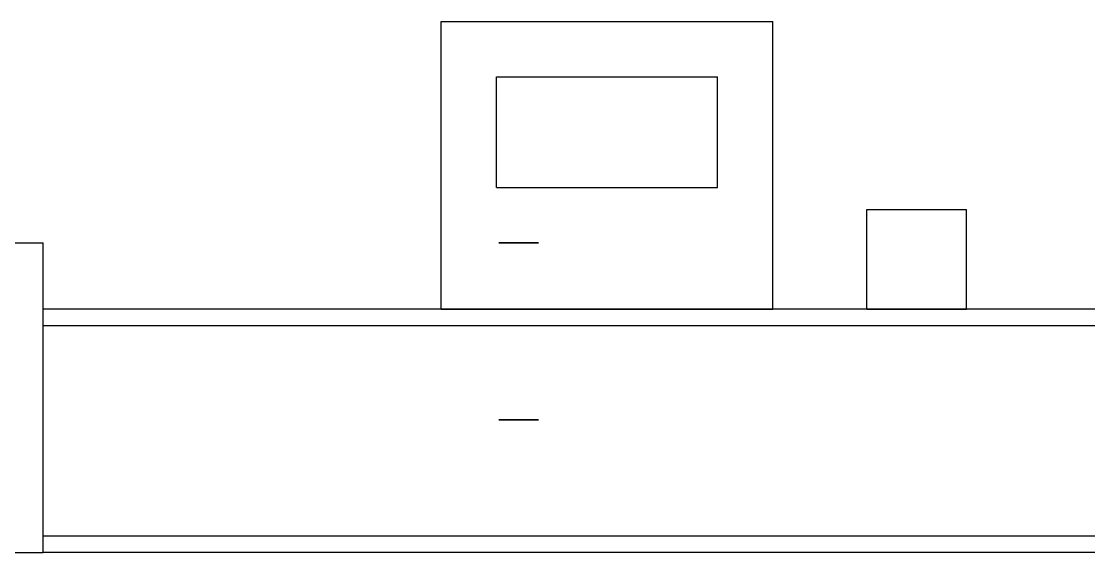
# Model space of a CAD drawing. Header units: millimetres. Extents: x -1175 to 655, y -895 to 720.
# Drawn here: x -223 to -126.4, y 99 to 147 of the extents above; entities that cross this region are included whole.
import ezdxf

# ---------------------------------------------------------------- set-up
doc = ezdxf.new("R2010")
doc.units = ezdxf.units.MM
doc.layers.add('HIDDEN', color=8, linetype='Continuous')
doc.layers.add('VISIBLE', color=7, linetype='Continuous')

msp = doc.modelspace()

# ---------------------------------------------------------------- linework, layer by layer
at = {"layer": 'HIDDEN'}
for points in [[(-185, 147), (-155, 147)], [(-185, 121), (-185, 147)], [(-155, 121), (-155, 147)], [(-180, 142), (-160, 142)], [(-180, 132), (-180, 142)], [(-160, 132), (-160, 142)], [(-180, 132), (-160, 132)], [(-146.5, 130), (-137.5, 130)], [(-146.5, 121), (-146.5, 130)], [(-137.5, 121), (-137.5, 130)], [(-249, 127), (-221, 127)], [(-221, 99), (-221, 127)], [(-179.8, 127), (-179.787, 127)], [(-179.787, 127), (-179.8, 127)], [(-179.787, 127), (-179.683, 127)], [(-179.683, 127), (-179.787, 127)], [(-179.683, 127), (-179.481, 127)], [(-179.481, 127), (-179.683, 127)], [(-179.481, 127), (-179.194, 127)], [(-179.194, 127), (-179.481, 127)], [(-179.194, 127), (-178.837, 127)], [(-178.837, 127), (-179.194, 127)], [(-178.837, 127), (-178.431, 127)], [(-178.431, 127), (-178.837, 127)], [(-178.431, 127), (-178, 127)], [(-178, 127), (-178.431, 127)], [(-177.569, 127), (-178, 127)], [(-178, 127), (-177.569, 127)], [(-177.163, 127), (-177.569, 127)], [(-177.569, 127), (-177.163, 127)], [(-176.806, 127), (-177.163, 127)], [(-177.163, 127), (-176.806, 127)], [(-176.519, 127), (-176.806, 127)], [(-176.806, 127), (-176.519, 127)], [(-176.317, 127), (-176.519, 127)], [(-176.519, 127), (-176.317, 127)], [(-176.213, 127), (-176.317, 127)], [(-176.317, 127), (-176.213, 127)], [(-176.2, 127), (-176.213, 127)], [(-176.213, 127), (-176.2, 127)], [(-221, 99), (-221, 121)], [(-17.5, 121), (-221, 121)], [(-221, 99), (-221, 121)], [(-185, 121), (-155, 121)], [(-146.5, 121), (-137.5, 121)], [(-146.5, 121), (-137.5, 121)], [(-17.5, 119.5), (-221, 119.5)], [(-17.5, 119.5), (-221, 119.5)], [(-221, 100.5), (-221, 119.5)], [(-221, 100.5), (-221, 119.5)], [(-179.8, 111), (-179.787, 111)], [(-179.787, 111), (-179.8, 111)], [(-179.787, 111), (-179.683, 111)], [(-179.683, 111), (-179.787, 111)], [(-179.683, 111), (-179.481, 111)], [(-179.481, 111), (-179.683, 111)], [(-179.481, 111), (-179.194, 111)], [(-179.194, 111), (-179.481, 111)], [(-179.194, 111), (-178.837, 111)], [(-178.837, 111), (-179.194, 111)], [(-178.837, 111), (-178.431, 111)], [(-178.431, 111), (-178.837, 111)], [(-178.431, 111), (-178, 111)], [(-178, 111), (-178.431, 111)], [(-177.569, 111), (-178, 111)], [(-178, 111), (-177.569, 111)], [(-177.163, 111), (-177.569, 111)], [(-177.569, 111), (-177.163, 111)], [(-176.806, 111), (-177.163, 111)], [(-177.163, 111), (-176.806, 111)], [(-176.519, 111), (-176.806, 111)], [(-176.806, 111), (-176.519, 111)], [(-176.317, 111), (-176.519, 111)], [(-176.519, 111), (-176.317, 111)], [(-176.213, 111), (-176.317, 111)], [(-176.317, 111), (-176.213, 111)], [(-176.2, 111), (-176.213, 111)], [(-176.213, 111), (-176.2, 111)], [(-17.5, 100.5), (-221, 100.5)], [(-17.5, 100.5), (-221, 100.5)], [(-249, 99), (-221, 99)], [(-17.5, 99), (-221, 99)]]:
    msp.add_lwpolyline(points, dxfattribs=at)
at = {"layer": 'VISIBLE'}
for points in [[(-185, 147), (-155, 147)], [(-185, 121), (-185, 147)], [(-155, 121), (-155, 147)], [(-180, 142), (-160, 142)], [(-180, 132), (-180, 142)], [(-160, 132), (-160, 142)], [(-180, 132), (-160, 132)], [(-146.5, 130), (-137.5, 130)], [(-146.5, 121), (-146.5, 130)], [(-137.5, 121), (-137.5, 130)], [(-249, 127), (-221, 127)], [(-221, 99), (-221, 127)], [(-55.85, 121), (-221, 121)], [(-185, 121), (-155, 121)], [(-249, 99), (-221, 99)], [(-55.85, 99), (-221, 99)]]:
    msp.add_lwpolyline(points, dxfattribs=at)

doc.saveas('drawing.dxf')
